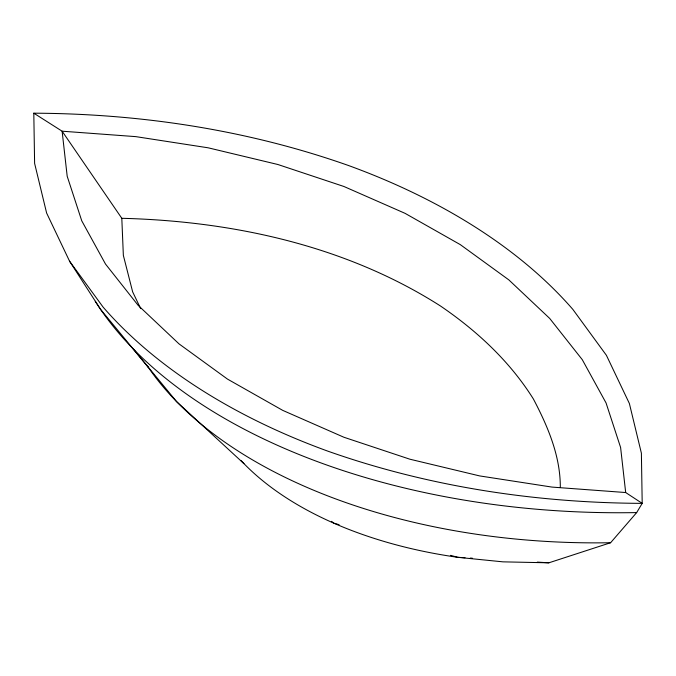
<?xml version="1.0" encoding="UTF-8"?>
<svg xmlns="http://www.w3.org/2000/svg" width="676" height="676" viewBox="0 0 676 676"><rect width="100%" height="100%" fill="white"/><g stroke="black" fill="none" stroke-linecap="round" stroke-linejoin="round"><path stroke-width="1.01" d="M450.588 555.342L457.686 557.303L502.952 561.849L548.87 562.812L610.605 542.727L636.665 512.585L642.2 503.367L641.389 453.165L629.381 403.504L606.406 355.306L572.885 309.439A562.652 342.318 2.8 0 0 348.419 165.485C247.517 129.868 140.642 113.686 33.8 113.188L34.611 163.381L46.619 213.041L69.594 261.249L100.53 309.304L148.399 367.482M33.8 113.188L62.116 131.195L121.807 218.297C232.84 221.136 345.909 245.625 440.448 305.975C476.986 330.86 509.822 361.364 533.406 399.017C547.771 426.319 560.446 455.954 560.311 487.32M465.02 557.742L457.686 557.303A337.603 194.908 0 0 1 241.011 460.559M470.259 558.063L472.355 558.19M537.344 562.111L548.87 562.812M625.68 492.534L551.962 487.083L479.63 475.912L409.884 459.207L343.89 437.245L282.745 410.383L227.466 379.084L178.988 343.856L138.107 305.298L105.507 264.054L81.745 220.798L67.194 176.267L62.116 131.195L135.834 136.636L208.166 147.807L277.912 164.513L343.907 186.483L405.051 213.337L460.322 244.644L508.808 279.864L549.689 318.421L582.281 359.674L606.051 402.93L620.602 447.461L625.68 492.534L642.2 503.367C535.367 502.868 428.483 486.695 327.581 451.061A562.652 342.318 2.8 0 1 103.107 307.115L69.594 261.249M339.09 524.66L334.02 523.258L331.502 521.348M243.968 463.66L176.554 401.569L133.18 348.85M140.667 308.611L132.657 291.888L123.353 255.384L121.807 218.297M636.665 512.585A557.463 321.852 0 0 1 95.257 301.302M610.605 542.727A480.602 277.473 0 0 1 147.182 365.682"/></g></svg>
